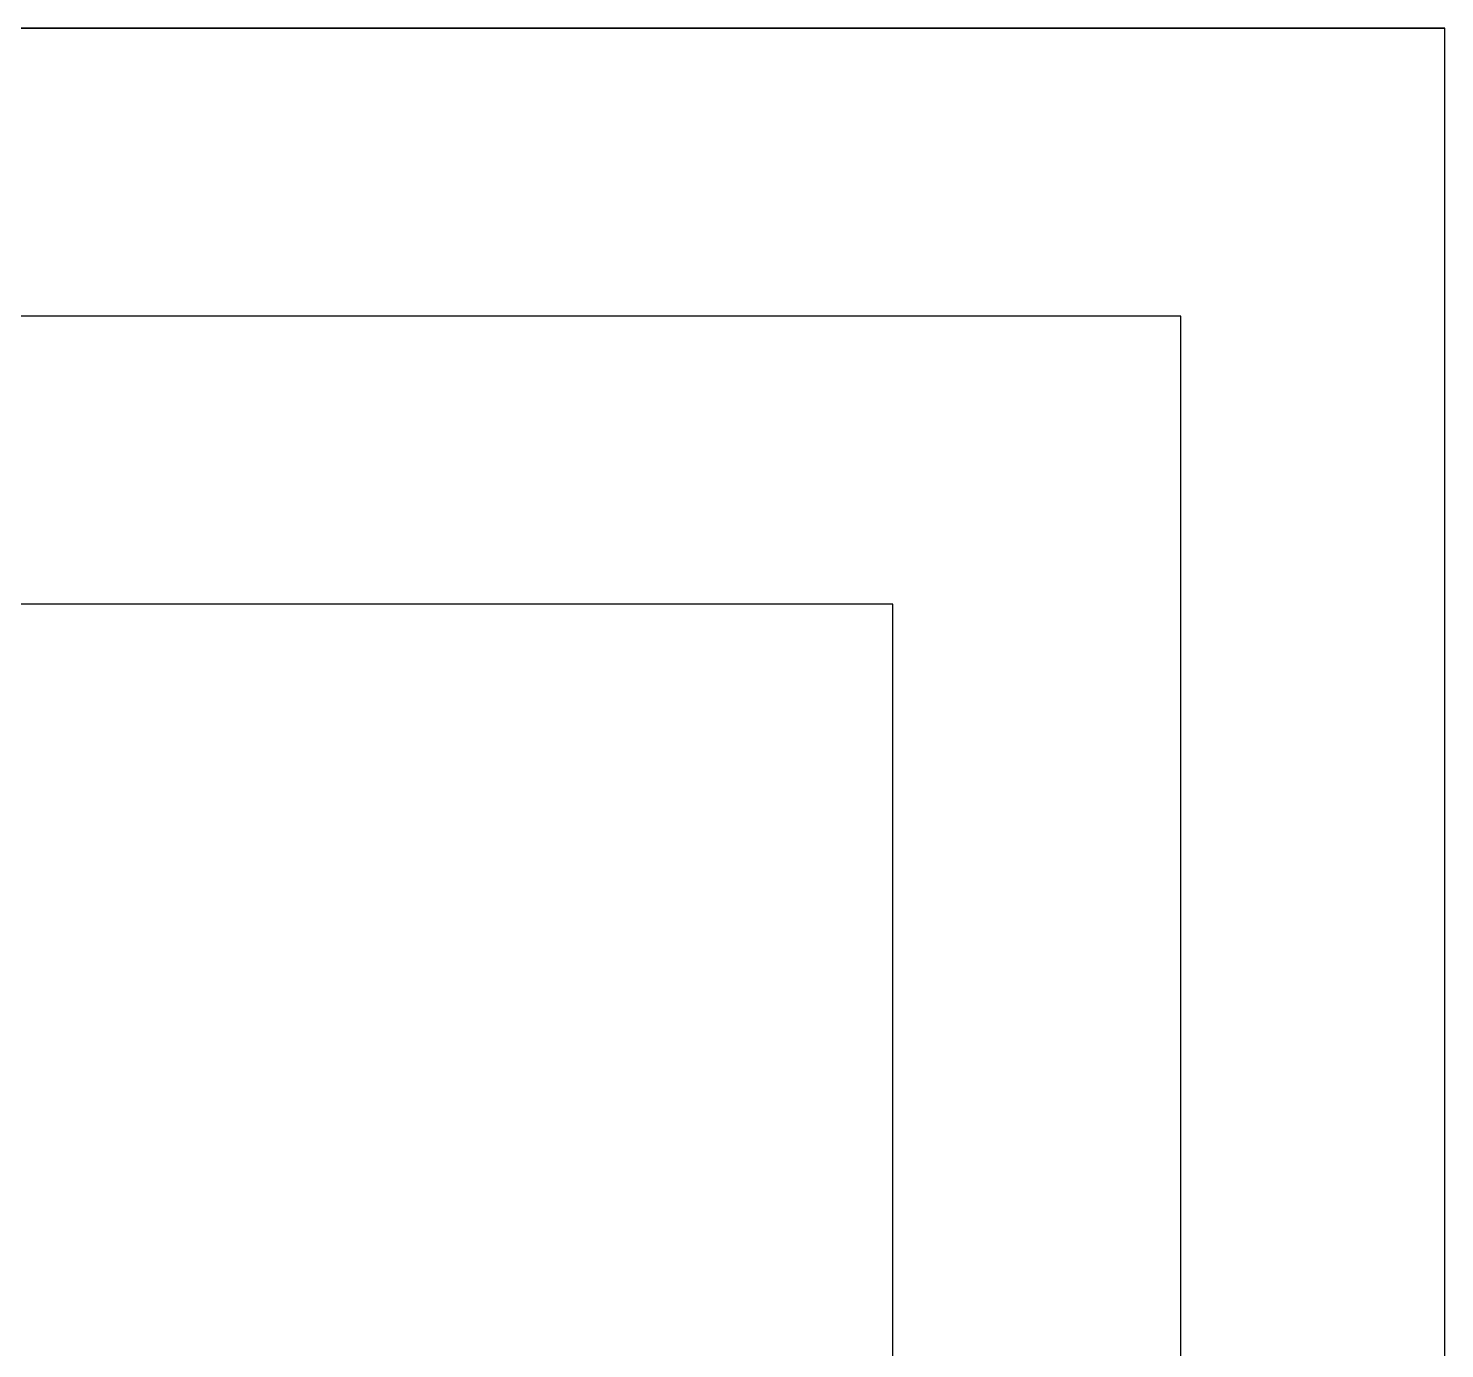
# Model space of a CAD drawing. Header units: inches. Extents: x -50945 to 250244, y -404780 to 18493.
# Drawn here: x 161448 to 162038, y -19351 to -18801 of the extents above; entities that cross this region are included whole.
import ezdxf

# ---------------------------------------------------------------- set-up
doc = ezdxf.new("R2010")
doc.units = ezdxf.units.IN
doc.header["$MEASUREMENT"] = 0
doc.layers.add('IBS-003-建筑窗框', color=3, linetype='Continuous')
doc.layers.add('IBS-63-原建筑窗', color=63, linetype='Continuous')
doc.layers.add('天棚材质标注', color=2, linetype='Continuous', lineweight=5)

# ---------------------------------------------------------------- blocks, each defined once
blk = doc.blocks.new('fbgb')
at = {"layer": 'IBS-003-建筑窗框', "color": 1, "ltscale": 10}
for p, q in [((59107.33, -118899.95), (53567.33, -118899.95)), ((59107.33, -120400.19), (59107.33, -118899.95)), ((58877.33, -119139.95), (53807.33, -119139.95)), ((58877.33, -120400.19), (58877.33, -119139.95))]:
    blk.add_line(p, q, dxfattribs=at)
at = {"layer": 'IBS-63-原建筑窗', "color": 1}
for p, q in [((58997.33, -119019.95), (53687.33, -119019.95)), ((58997.33, -120400.19), (58997.33, -119019.95))]:
    blk.add_line(p, q, dxfattribs=at)
blk = doc.blocks.new('gjmhjm')
at = {"layer": 'IBS-003-建筑窗框', "color": 3, "ltscale": 10}
for p, q in [((129878.04, -120408.44), (124338.04, -120408.44)), ((129878.04, -121908.69), (129878.04, -120408.44)), ((129648.04, -120648.44), (124578.04, -120648.44)), ((129648.04, -121908.69), (129648.04, -120648.44))]:
    blk.add_line(p, q, dxfattribs=at)
at = {"layer": 'IBS-63-原建筑窗', "color": 3}
for p, q in [((129768.04, -120528.44), (124458.04, -120528.44)), ((129768.04, -121908.69), (129768.04, -120528.44))]:
    blk.add_line(p, q, dxfattribs=at)

msp = doc.modelspace()

# ---------------------------------------------------------------- block references
at = {"layer": '天棚材质标注', "color": 1}
msp.add_blockref('fbgb', (102930.96, 100098.81), dxfattribs=at)
at = {"layer": '天棚材质标注', "color": 6}
msp.add_blockref('gjmhjm', (32160.25, 101607.31), dxfattribs=at)

doc.saveas('drawing.dxf')
